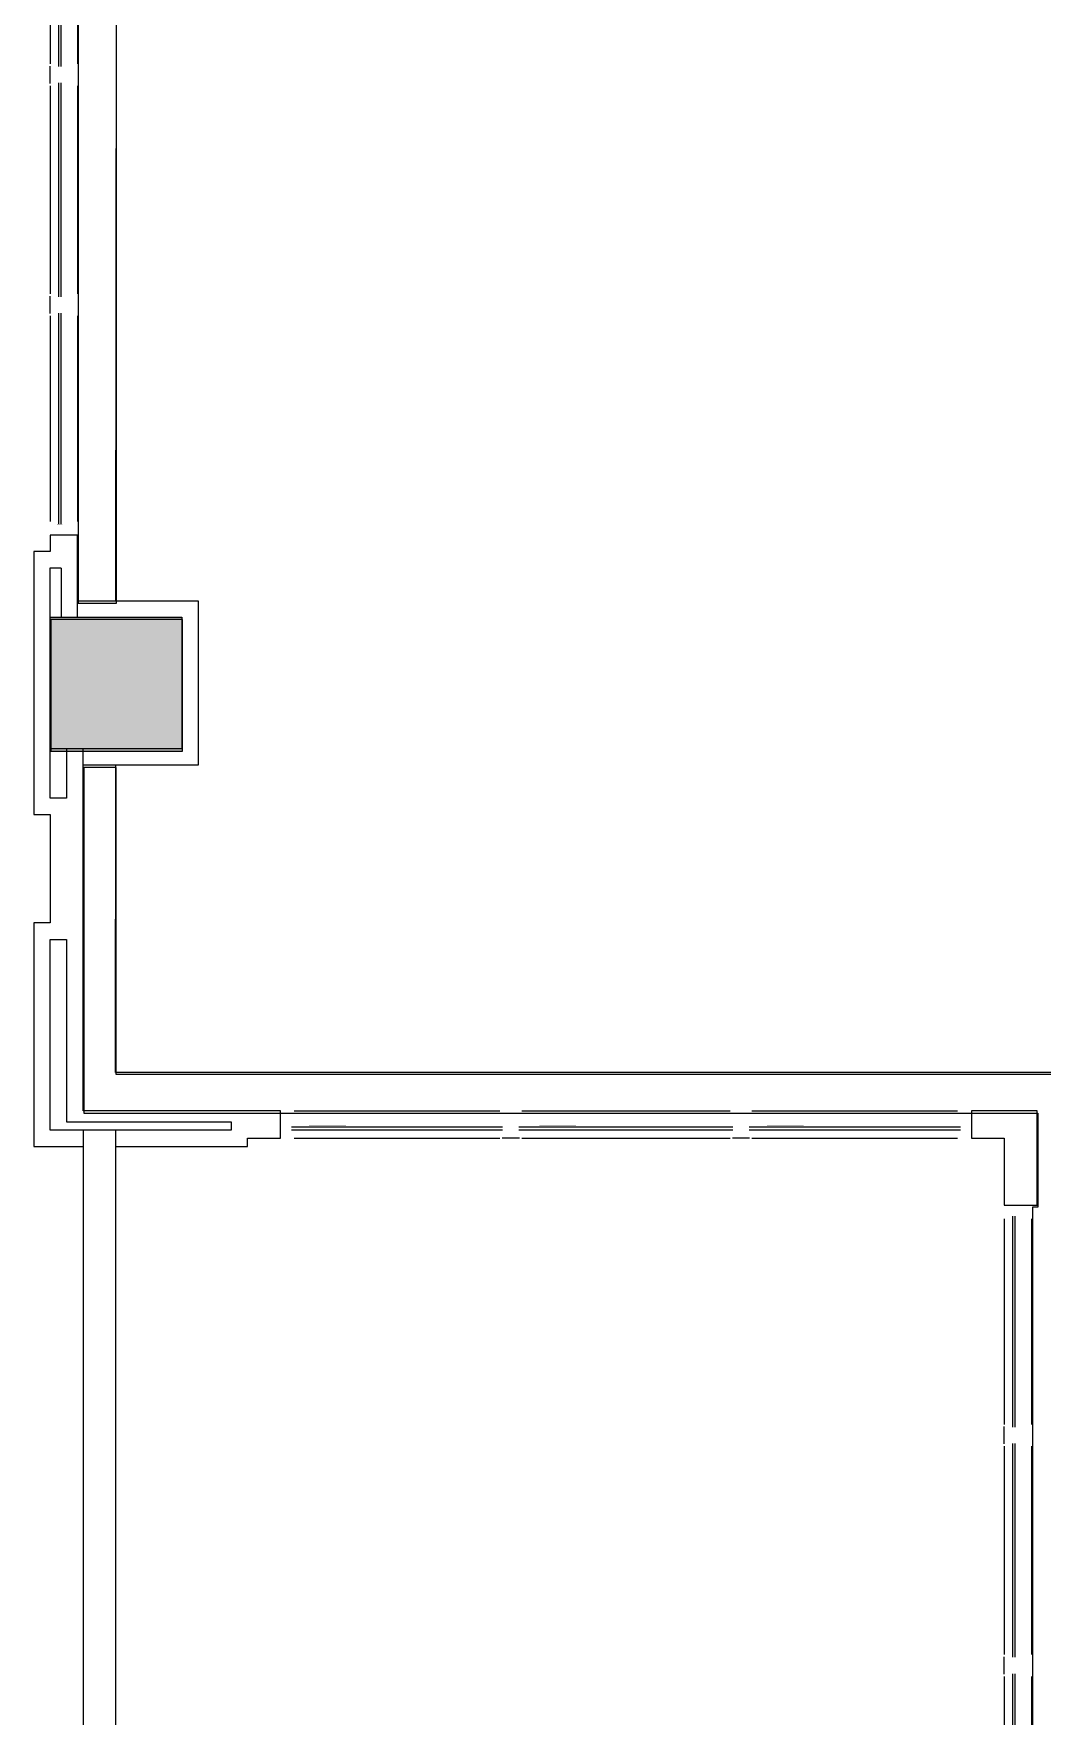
# Model space of a CAD drawing. Header units: inches. Extents: x 920 to 3142, y -796 to 870.
# Drawn here: x 1815.5 to 1999.5, y -507.1 to -200 of the extents above; entities that cross this region are included whole.
import ezdxf
from ezdxf.xclip import XClip

# ---------------------------------------------------------------- set-up
doc = ezdxf.new("R2010")
doc.units = ezdxf.units.IN
doc.header["$MEASUREMENT"] = 0
doc.header["$XCLIPFRAME"] = 2
doc.linetypes.add('L1$0$2DASHES', pattern=[163.199999, 71.999999, -24, 9.6, -24, 9.6, -24])
doc.layers.add('L1$0$A-Anno-Revs-FinF', color=181, linetype='Continuous')
doc.layers.add('L1$0$GLZ_GLAZING', color=7, linetype='Continuous')
for name, color, linetype, lineweight in [('L1$0$ArchiCAD Windows_Pen_No__4', 4, 'Continuous', 9), ('L1$0$BB Columns_Pen_No__3', 7, 'Continuous', 20), ('L1$0$BB Columns_Pen_No__7', 7, 'Continuous', 20), ('L1$0$BB Columns_Pen_No__95', 8, 'Continuous', 20), ('L1$0$BB Shell_Pen_No__100', 7, 'Continuous', 20), ('L1$0$BB Shell_Pen_No__95', 8, 'Continuous', 20), ('X2$0$18_0109_REV_dwg _7_', 8, 'Continuous', 9), ('X2$0$A-WALL', 113, 'Continuous', 9), ('X2$0$S-COLS', 52, 'Continuous', 9)]:
    doc.layers.add(name, color=color, linetype=linetype, lineweight=lineweight)

# ---------------------------------------------------------------- blocks, each defined once
blk = doc.blocks.new('L1$0$window-fixed')
at = {"layer": 'L1$0$ArchiCAD Windows_Pen_No__4', "linetype": 'L1$0$2DASHES'}
for p, q in [((-6723.6, 3788.31), (-6761.1, 3788.31)), ((-6681.6, 3788.31), (-6719.6, 3788.31)), ((-6640.1, 3788.31), (-6677.6, 3788.31)), ((-6723.6, 3783.31), (-6761.1, 3783.31)), ((-6681.6, 3783.31), (-6719.6, 3783.31)), ((-6640.09, 3783.31), (-6677.6, 3783.31))]:
    blk.add_line(p, q, dxfattribs=at)
at = {"layer": 'L1$0$ArchiCAD Windows_Pen_No__4', "linetype": 'Continuous'}
for p, q in [((-6723.17, 3788.31), (-6721.6, 3788.31)), ((-6721.6, 3788.31), (-6720.02, 3788.31)), ((-6681.17, 3788.31), (-6679.6, 3788.31)), ((-6679.6, 3788.31), (-6678.02, 3788.31))]:
    blk.add_line(p, q, dxfattribs=at)
at = {"layer": 'L1$0$GLZ_GLAZING', "color": 30, "linetype": 'Continuous'}
for p, q in [((-6723.1, 3786.81), (-6761.6, 3786.81)), ((-6761.6, 3786.32), (-6723.1, 3786.31)), ((-6681.1, 3786.81), (-6720.1, 3786.81)), ((-6720.1, 3786.32), (-6681.1, 3786.31)), ((-6639.59, 3786.81), (-6678.1, 3786.81)), ((-6678.1, 3786.32), (-6639.6, 3786.31))]:
    blk.add_line(p, q, dxfattribs=at)
at = {"layer": 'L1$0$GLZ_GLAZING', "color": 30, "linetype": 'Continuous', "const_width": 0.00174}
for points in [[(-6763.6, 3783.31), (-6761.1, 3783.31), (-6761.1, 3786.06), (-6761.6, 3786.06), (-6761.6, 3787.06), (-6761.1, 3787.06), (-6761.1, 3788.31), (-6763.6, 3788.31), (-6763.6, 3787.06), (-6763.6, 3787.06), (-6763.6, 3786.06), (-6763.6, 3786.06)], [(-6723.1, 3786.06), (-6723.1, 3787.06), (-6761.6, 3787.06), (-6761.6, 3786.07), (-6723.1, 3786.06)], [(-6719.6, 3783.31), (-6723.6, 3783.31), (-6723.6, 3786.06), (-6723.1, 3786.06), (-6723.1, 3787.06), (-6723.6, 3787.06), (-6723.6, 3788.31), (-6719.6, 3788.31), (-6719.6, 3787.06), (-6720.1, 3787.06), (-6720.1, 3786.06), (-6719.6, 3786.06)], [(-6681.1, 3786.06), (-6681.1, 3787.06), (-6720.1, 3787.06), (-6720.1, 3786.07), (-6681.59, 3786.06)], [(-6677.6, 3783.31), (-6681.6, 3783.31), (-6681.6, 3786.06), (-6681.1, 3786.06), (-6681.1, 3787.06), (-6681.6, 3787.06), (-6681.6, 3788.31), (-6677.6, 3788.31), (-6677.6, 3787.06), (-6678.1, 3787.06), (-6678.1, 3786.06), (-6677.6, 3786.06)], [(-6639.59, 3786.06), (-6639.59, 3787.06), (-6678.1, 3787.06), (-6678.1, 3786.07), (-6639.59, 3786.06)]]:
    blk.add_lwpolyline(points, close=True, dxfattribs=at)
blk.add_lwpolyline([(-6637.6, 3783.31), (-6637.6, 3788.31), (-6640.1, 3788.31), (-6640.09, 3787.06), (-6639.59, 3787.06), (-6639.59, 3786.06), (-6640.09, 3786.06), (-6640.09, 3783.31), (-6637.6, 3783.31)], dxfattribs=at)
blk = doc.blocks.new('L1')
at = {"layer": 'L1$0$BB Columns_Pen_No__95', "linetype": 'Continuous', "lineweight": 0, "true_color": 0x3f3f3f}
blk.add_hatch(color=250, dxfattribs=at).paths.add_polyline_path([(-7529.69, 2616.07), (-7529.69, 2592.07), (-7505.69, 2592.07), (-7505.69, 2616.07)])
at = {"layer": 'L1$0$A-Anno-Revs-FinF'}
for p, q in [((-7517.69, 2619.07), (-7517.59, 2730.96)), ((-7517.75, 2533.03), (-7517.69, 2589.07)), ((-7343.69, 2533.03), (-7517.76, 2533.03))]:
    blk.add_line(p, q, dxfattribs=at)
at = {"layer": 'L1$0$BB Columns_Pen_No__3', "linetype": 'Continuous'}
for p, q in [((-7524.69, 2619.07), (-7502.69, 2619.07)), ((-7502.69, 2619.07), (-7502.69, 2589.07)), ((-7502.69, 2589.07), (-7523.69, 2589.07))]:
    blk.add_line(p, q, dxfattribs=at)
at = {"layer": 'L1$0$BB Columns_Pen_No__7', "linetype": 'Continuous', "flags": 128}
blk.add_lwpolyline([(-7529.69, 2616.07), (-7505.69, 2616.07), (-7505.69, 2592.07), (-7529.69, 2592.07)], close=True, dxfattribs=at)
at = {"layer": 'L1$0$BB Shell_Pen_No__100', "linetype": 'Continuous', "flags": 128}
for points in [[(-7524.69, 2616.06), (-7524.69, 2631.07), (-7529.69, 2631.07)], [(-7529.69, 2631.07), (-7529.69, 2628.07)], [(-7532.69, 2628.07), (-7532.69, 2580.07)], [(-7529.69, 2628.07), (-7532.69, 2628.07)], [(-7529.69, 2583.07), (-7529.69, 2625.07)], [(-7529.69, 2625.07), (-7527.69, 2625.07)], [(-7527.69, 2625.06), (-7527.69, 2616.06)], [(-7526.69, 2616.07), (-7523.69, 2616.07)], [(-7526.69, 2592.07), (-7526.69, 2583.07)], [(-7523.69, 2592.07), (-7526.69, 2592.07)], [(-7523.69, 2583.07), (-7523.69, 2592.07)], [(-7526.69, 2583.07), (-7529.69, 2583.07)], [(-7523.69, 2557.29), (-7523.69, 2583.07)], [(-7532.69, 2580.07), (-7529.69, 2580.07)], [(-7529.69, 2580.07), (-7529.69, 2560.29)], [(-7532.69, 2560.29), (-7532.69, 2519.5)], [(-7529.69, 2560.29), (-7532.69, 2560.29)], [(-7529.69, 2557.29), (-7526.69, 2557.29)], [(-7529.69, 2522.5), (-7529.69, 2557.29)], [(-7526.69, 2557.29), (-7526.69, 2524.02)], [(-7523.69, 2526.02), (-7523.69, 2557.29)], [(-7526.69, 2524.02), (-7496.69, 2524.02)], [(-7487.69, 2521.02), (-7487.69, 2526.02), (-7523.69, 2526.02)], [(-7496.69, 2524.02), (-7496.69, 2522.5)], [(-7361.69, 2526.02), (-7361.69, 2521.02), (-7355.69, 2521.02)], [(-7349.69, 2526.02), (-7361.69, 2526.02)], [(-7355.69, 2521.02), (-7355.69, 2508.82), (-7349.69, 2508.82), (-7349.67, 2526.02)], [(-7496.69, 2522.5), (-7529.69, 2522.5)], [(-7493.69, 2519.5), (-7493.69, 2521.02)], [(-7493.69, 2521.02), (-7487.69, 2521.02)], [(-7532.69, 2519.5), (-7523.69, 2519.5)], [(-7517.69, 2519.5), (-7493.69, 2519.5)]]:
    blk.add_lwpolyline(points, dxfattribs=at)
at = {"layer": 'L1$0$BB Shell_Pen_No__95', "linetype": 'Continuous'}
for p, q in [((-7523.69, 2522.5), (-7523.69, 2519.5)), ((-7517.69, 2519.5), (-7517.69, 2522.5))]:
    blk.add_line(p, q, dxfattribs=at)
at = {"layer": 'L1$0$BB Shell_Pen_No__95', "linetype": 'Continuous', "flags": 128}
for points in [[(-7523.69, 2522.5), (-7523.69, 2154.82)], [(-7517.69, 2160.82), (-7517.69, 2522.5)]]:
    blk.add_lwpolyline(points, dxfattribs=at)
at = {"layer": 'L1$0$A-Anno-Revs-FinF'}
for p, rotation in [((-3741.38, 9394.66), 90), ((-14125.29, 6309.34), 180), ((-3567.38, 9146.41), 90)]:
    blk.add_blockref('L1$0$window-fixed', p, dxfattribs=dict(at, rotation=rotation))
blk = doc.blocks.new('X2$0$Walls 24 - Walls 1-5285480-FIRST FLOOR CONSTRUCTION')
at = {"layer": 'X2$0$A-WALL'}
for p, q in [((-1150.99, -333.94), (-1156.93, -333.94)), ((-1156.93, -333.94), (-1156.93, -396.99)), ((-1150.99, -389.98), (-1150.99, -333.94)), ((-976.93, -389.98), (-1150.99, -389.98)), ((-976.93, -551.19), (-976.93, -389.98)), ((-1156.93, -396.99), (-982.93, -396.99)), ((-982.93, -396.99), (-982.93, -414.19)), ((-982.93, -414.19), (-983.93, -414.19)), ((-983.93, -414.19), (-983.93, -551.19)), ((-983.93, -551.19), (-976.93, -551.19))]:
    blk.add_line(p, q, dxfattribs=at)
blk = doc.blocks.new('X2$0$Walls 30 - Walls 1-5287908-FIRST FLOOR CONSTRUCTION')
at = {"layer": 'X2$0$A-WALL'}
for p, q in [((-1157.93, -192.05), (-1157.93, -303.94)), ((-1150.93, -303.94), (-1150.93, -192.05)), ((-1157.93, -303.94), (-1150.93, -303.94))]:
    blk.add_line(p, q, dxfattribs=at)
blk = doc.blocks.new('X2$0$Concrete-Rectangular-Column - 24 X 24-V16-FIRST FLOOR CONSTRUCTION')
at = {"layer": 'X2$0$S-COLS'}
blk.add_hatch(color=7, dxfattribs=at).paths.add_polyline_path([(-12, -12), (12, -12), (12, 12), (-12, 12), (-12, 11.75)], flags=0)
at = {"layer": 'X2$0$S-COLS', "color": 8, "lineweight": 20}
for p, q in [((12, 12), (-12, 12)), ((-12, 12), (-12, -12)), ((12, -12), (12, 12)), ((-12, -12), (12, -12))]:
    blk.add_line(p, q, dxfattribs=at)
blk = doc.blocks.new('X2')
at = {"layer": 'X2$0$18_0109_REV_dwg _7_'}
ref = blk.add_blockref('L1', (6366.63, -2922.6), dxfattribs=at)
XClip(ref).set_block_clipping_path([(-7565.77838059, 2127.0822525233), (-6206.3289485376, 3792.4196422704)])
at = {"layer": 'X2$0$A-WALL'}
for name in ['X2$0$Walls 30 - Walls 1-5287908-FIRST FLOOR CONSTRUCTION', 'X2$0$Walls 24 - Walls 1-5285480-FIRST FLOOR CONSTRUCTION']:
    blk.add_blockref(name, (0, 0), dxfattribs=at)
at = {"layer": 'X2$0$S-COLS'}
blk.add_blockref('X2$0$Concrete-Rectangular-Column - 24 X 24-V16-FIRST FLOOR CONSTRUCTION', (-1150.93, -318.94), dxfattribs=at)

msp = doc.modelspace()

# ---------------------------------------------------------------- block references
at = {"color": 250}
msp.add_blockref('X2', (2981.59, 0), dxfattribs=at)

doc.saveas('drawing.dxf')
